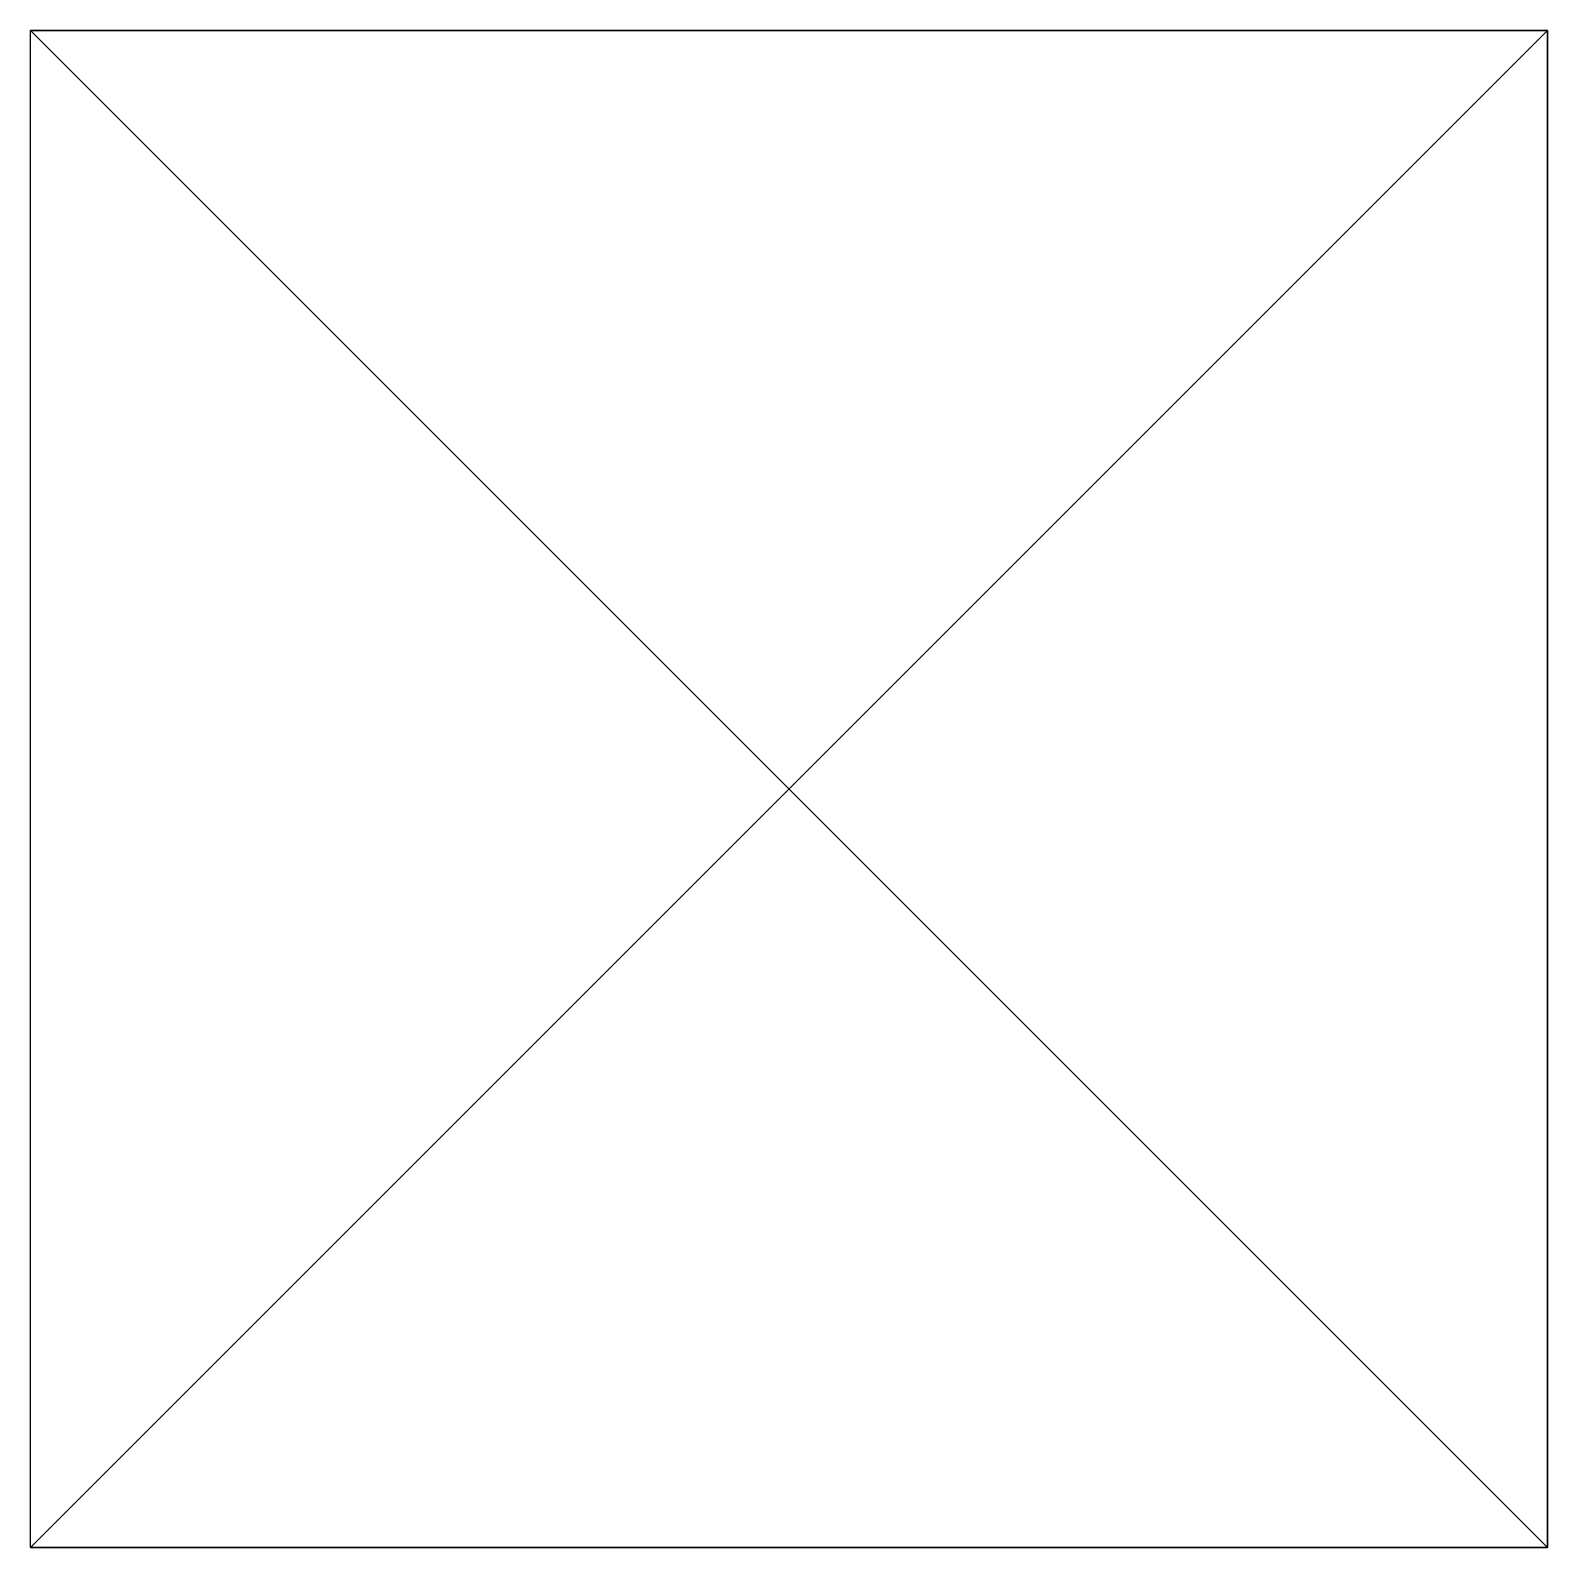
# Model space of a CAD drawing. Extents: x -1 to 1, y -1 to 1.
import ezdxf

# ---------------------------------------------------------------- set-up
doc = ezdxf.new("R2010")
doc.units = 0

msp = doc.modelspace()

# ---------------------------------------------------------------- linework, layer by layer
for p, q in [((1, 1, -1), (-1, 1, -1)), ((-1, 1, -1), (1, 1, 1)), ((-1, 1, -1), (-1, 1, 1)), ((1, 1, 1), (-1, 1, 1)), ((-1, -1, -1), (-1, 1, 1)), ((-1, -1, -1), (-1, 1, -1)), ((-1, -1, 1), (-1, 1, 1)), ((1, -1, 1), (-1, 1, 1)), ((1, 1, -1), (-1, -1, -1)), ((1, 1, -1), (1, 1, 1)), ((1, -1, -1), (1, 1, 1)), ((1, 1, -1), (1, -1, -1)), ((1, 1, 1), (1, -1, 1)), ((1, -1, -1), (-1, -1, -1)), ((1, -1, 1), (-1, -1, 1)), ((-1, -1, -1), (-1, -1, 1)), ((-1, -1, -1), (1, -1, 1)), ((1, -1, -1), (1, -1, 1))]:
    msp.add_line(p, q)

doc.saveas('drawing.dxf')
